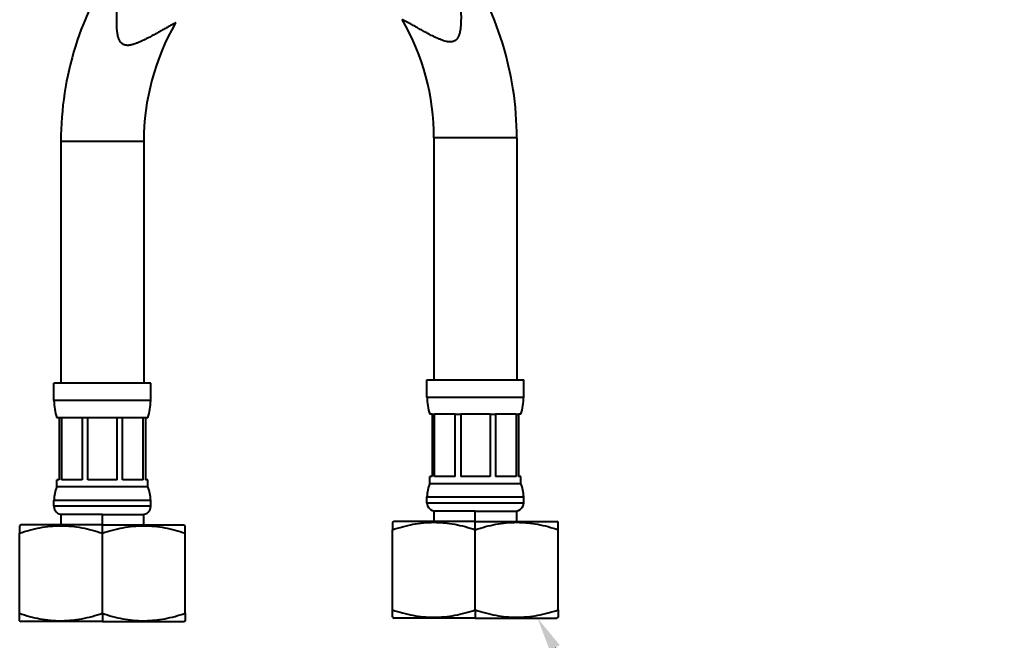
# Model space of a CAD drawing. Extents: x 0 to 790, y 0 to 579.
# Drawn here: x 143.1 to 284, y 97.8 to 187.6 of the extents above; entities that cross this region are included whole.
import ezdxf
from ezdxf import colors
from ezdxf.entities.mleader import LeaderData, LeaderLine
from ezdxf.math import Vec2, Vec3

# ---------------------------------------------------------------- set-up
doc = ezdxf.new("R2010")
doc.units = 0
doc.header["$LTSCALE"] = 10
doc.header["$MEASUREMENT"] = 0
doc.layers.get('0').update_dxf_attribs({"linetype": 'CONTINUOUS'})
doc.layers.add('1', color=7, linetype='CONTINUOUS')
doc.styles.add('Daelim Dimension', font='')
doc.styles.get('Daelim Dimension').set_extended_font_data('나눔고딕')

msp = doc.modelspace()

# ---------------------------------------------------------------- linework, layer by layer
at = {"layer": '1', "color": 7, "linetype": 'Continuous', "lineweight": -3}
for p, q in [((203.12, 170.49), (203.12, 135.49)), ((209.12, 170.49), (203.12, 170.49)), ((215.12, 170.49), (209.12, 170.49)), ((215.12, 170.49), (215.12, 135.49)), ((149.12, 169.99), (149.12, 134.99)), ((155.12, 169.99), (149.12, 169.99)), ((161.12, 169.99), (155.12, 169.99)), ((161.12, 169.99), (161.12, 134.99)), ((202.12, 135.49), (216.12, 135.49)), ((202.12, 132.99), (202.12, 135.49)), ((216.12, 132.99), (216.12, 135.49)), ((162.12, 134.99), (148.12, 134.99)), ((148.12, 132.49), (148.12, 134.99)), ((162.12, 132.49), (162.12, 134.99)), ((162.12, 132.49), (148.12, 132.49)), ((202.12, 132.99), (216.12, 132.99)), ((148.87, 129.99), (148.52, 129.99)), ((148.87, 129.99), (148.87, 120.99)), ((149.2, 129.99), (148.87, 129.99)), ((149.2, 129.99), (149.2, 120.99)), ((152.21, 129.99), (149.2, 129.99)), ((152.21, 129.99), (152.21, 120.99)), ((153, 129.99), (152.21, 129.99)), ((153, 120.99), (153, 129.99)), ((157.25, 129.99), (153, 129.99)), ((157.25, 120.99), (157.25, 129.99)), ((158.05, 129.99), (157.25, 129.99)), ((158.05, 120.99), (158.05, 129.99)), ((161.04, 129.99), (158.05, 129.99)), ((161.04, 120.99), (161.04, 129.99)), ((161.37, 129.99), (161.04, 129.99)), ((161.37, 129.99), (161.37, 120.99)), ((161.72, 129.99), (161.37, 129.99)), ((202.87, 130.49), (202.52, 130.49)), ((202.87, 130.49), (202.87, 121.49)), ((202.87, 130.49), (203.21, 130.49)), ((203.21, 121.49), (203.21, 130.49)), ((206.2, 130.49), (203.21, 130.49)), ((206.2, 121.49), (206.2, 130.49)), ((206.2, 130.49), (207, 130.49)), ((207, 130.49), (207, 121.49)), ((211.25, 130.49), (207, 130.49)), ((211.25, 130.49), (211.25, 121.49)), ((211.25, 130.49), (212.04, 130.49)), ((212.04, 130.49), (212.04, 121.49)), ((215.05, 130.49), (212.04, 130.49)), ((215.05, 130.49), (215.05, 121.49)), ((215.05, 130.49), (215.37, 130.49)), ((215.37, 130.49), (215.37, 121.49)), ((215.72, 130.49), (215.37, 130.49)), ((202.87, 121.49), (202.52, 121.49)), ((202.52, 120.49), (202.52, 121.49)), ((206.2, 121.49), (203.21, 121.49)), ((211.25, 121.49), (207, 121.49)), ((215.05, 121.49), (212.04, 121.49)), ((215.72, 121.49), (215.37, 121.49)), ((215.72, 120.49), (215.72, 121.49)), ((148.87, 120.99), (148.52, 120.99)), ((148.52, 119.99), (148.52, 120.99)), ((161.72, 119.99), (148.52, 119.99)), ((152.21, 120.99), (149.2, 120.99)), ((157.25, 120.99), (153, 120.99)), ((161.04, 120.99), (158.05, 120.99)), ((161.72, 120.99), (161.37, 120.99)), ((161.72, 119.99), (161.72, 120.99)), ((202.52, 120.49), (215.72, 120.49)), ((202.12, 117.69), (202.12, 118.53)), ((202.12, 118.53), (216.12, 118.53)), ((216.12, 117.69), (216.12, 118.53)), ((162.12, 118.03), (148.12, 118.03)), ((148.12, 117.19), (148.12, 118.03)), ((162.12, 117.19), (148.12, 117.19)), ((162.12, 117.19), (162.12, 118.03)), ((202.12, 117.69), (216.12, 117.69)), ((149.12, 115.99), (149.12, 114.49)), ((155.12, 115.99), (149.12, 115.99)), ((155.12, 115.99), (161.12, 115.99)), ((155.12, 114.49), (155.12, 115.99)), ((161.12, 114.49), (161.12, 115.99)), ((203.12, 116.49), (203.12, 114.99)), ((209.12, 116.49), (203.12, 116.49)), ((209.12, 116.49), (215.12, 116.49)), ((209.12, 114.99), (209.12, 116.49)), ((215.12, 114.99), (215.12, 116.49)), ((143.35, 114.49), (143.12, 114.36)), ((155.12, 114.49), (143.35, 114.49)), ((155.12, 114.49), (166.9, 114.49)), ((155.12, 113.29), (155.12, 114.49)), ((167.13, 114.36), (166.9, 114.49)), ((197.35, 114.99), (197.12, 114.86)), ((209.12, 114.99), (197.35, 114.99)), ((209.12, 113.79), (209.12, 114.99)), ((209.12, 114.99), (220.9, 114.99)), ((221.13, 114.86), (220.9, 114.99)), ((143.12, 101.69), (143.12, 113.29)), ((155.12, 101.69), (155.12, 113.29)), ((167.12, 101.69), (167.12, 113.29)), ((197.12, 102.19), (197.12, 113.79)), ((209.12, 102.19), (209.12, 113.79)), ((221.12, 102.19), (221.12, 113.79)), ((155.12, 101.69), (155.12, 100.49)), ((209.12, 102.19), (209.12, 100.99)), ((143.12, 100.62), (143.35, 100.49)), ((155.12, 100.49), (143.35, 100.49)), ((155.12, 100.49), (166.9, 100.49)), ((166.9, 100.49), (167.13, 100.62)), ((197.12, 101.12), (197.35, 100.99)), ((209.12, 100.99), (197.35, 100.99)), ((209.12, 100.99), (220.9, 100.99)), ((220.9, 100.99), (221.13, 101.12))]:
    msp.add_line(p, q, dxfattribs=at)
for centre, radius, start, end in [((195.26, 169.99), 46.14, 145.3178, 180), ((168.99, 170.49), 46.14, 0, 34.6822), ((168.99, 170.49), 34.14, 0, 30.1334), ((195.26, 169.99), 34.14, 149.8666, 180), ((156.12, 132.49), 8, 180, 198.1949), ((154.12, 132.49), 8, 341.8051, 0), ((210.12, 132.99), 8, 180, 198.1949), ((208.12, 132.99), 8, 341.8051, 0), ((153.12, 118.03), 5, 156.9261, 180), ((157.12, 118.03), 5, 0, 23.0739), ((207.12, 118.53), 5, 156.9261, 180), ((211.12, 118.53), 5, 0, 23.0739), ((149.32, 117.19), 1.2, 180, 270), ((160.92, 117.19), 1.2, 270, 0), ((203.32, 117.69), 1.2, 180, 270), ((214.92, 117.69), 1.2, 270, 0)]:
    msp.add_arc(centre, radius, start, end, dxfattribs=at)
for points, knots in [([(165.74, 187.13), (165.74, 187.13), (165.73, 187.12), (165.7, 187.11), (165.68, 187.09), (165.63, 187.07), (165.61, 187.06), (165.58, 187.04), (165.56, 187.03), (165.55, 187.03), (165.49, 187), (165.44, 186.97), (165.33, 186.92), (165.27, 186.89), (165.14, 186.82), (165.07, 186.78), (164.96, 186.72), (164.93, 186.7), (164.85, 186.66), (164.81, 186.64), (164.69, 186.57), (164.61, 186.53), (164.44, 186.44), (164.35, 186.39), (164.17, 186.29), (164.08, 186.24), (163.89, 186.13), (163.79, 186.08), (163.65, 186), (163.6, 185.97), (163.5, 185.91), (163.45, 185.89), (163.2, 185.75), (162.99, 185.63), (162.57, 185.4), (162.36, 185.28), (161.93, 185.05), (161.71, 184.93), (161.37, 184.76), (161.26, 184.7), (161.03, 184.59), (160.91, 184.54), (160.68, 184.43), (160.56, 184.38), (160.38, 184.3), (160.32, 184.27), (160.2, 184.22), (160.14, 184.2), (159.95, 184.13), (159.83, 184.09), (159.64, 184.03), (159.57, 184.01), (159.47, 183.98), (159.44, 183.98), (159.38, 183.96), (159.34, 183.95), (159.25, 183.93), (159.18, 183.92), (159.05, 183.9), (158.98, 183.89), (158.85, 183.88), (158.78, 183.88), (158.65, 183.88), (158.58, 183.89), (158.44, 183.91), (158.37, 183.93), (158.28, 183.96), (158.24, 183.97), (158.2, 183.99), (158.18, 184), (158.15, 184.01), (158.13, 184.02), (158.06, 184.06), (158, 184.1), (157.92, 184.17), (157.9, 184.19), (157.86, 184.23), (157.85, 184.24), (157.82, 184.27), (157.81, 184.28), (157.76, 184.35), (157.72, 184.4), (157.65, 184.52), (157.61, 184.58), (157.56, 184.71), (157.53, 184.77), (157.48, 184.9), (157.46, 184.97), (157.42, 185.1), (157.4, 185.16), (157.37, 185.3), (157.36, 185.36), (157.33, 185.5), (157.32, 185.57), (157.3, 185.7), (157.29, 185.77), (157.26, 185.97), (157.25, 186.11), (157.23, 186.38), (157.22, 186.52), (157.21, 186.79), (157.21, 186.93), (157.2, 187.2), (157.2, 187.33), (157.2, 187.74), (157.21, 188.01), (157.22, 188.55), (157.23, 188.82), (157.26, 189.35), (157.27, 189.62), (157.3, 190.02), (157.31, 190.15), (157.32, 190.35), (157.32, 190.42), (157.33, 190.55), (157.33, 190.62), (157.35, 190.95), (157.37, 191.21), (157.39, 191.73), (157.41, 191.99), (157.43, 192.5), (157.44, 192.75), (157.45, 193.12), (157.45, 193.25), (157.46, 193.43), (157.46, 193.49), (157.46, 193.61), (157.46, 193.67), (157.46, 193.96), (157.46, 194.19), (157.46, 194.51), (157.45, 194.62), (157.45, 194.77), (157.45, 194.82), (157.44, 194.9), (157.44, 194.92), (157.44, 194.97), (157.43, 195.19), (157.42, 195.38), (157.4, 195.61), (157.39, 195.68), (157.38, 195.76), (157.38, 195.78), (157.38, 195.81), (157.38, 195.82), (157.37, 195.87), (157.37, 195.89), (157.36, 195.97), (157.35, 196.02), (157.34, 196.1), (157.34, 196.13), (157.33, 196.19), (157.33, 196.21), (157.32, 196.22), (157.32, 196.23), (157.32, 196.23), (157.32, 196.24), (157.32, 196.24), (157.32, 196.24)], [0, 0, 0, 0, 0.015626, 0.015626, 0.031252, 0.031252, 0.039065, 0.042971, 0.042971, 0.046878, 0.046878, 0.062503, 0.062503, 0.078129, 0.078129, 0.093755, 0.093755, 0.101568, 0.101568, 0.109381, 0.109381, 0.125007, 0.125007, 0.140633, 0.140633, 0.156258, 0.156258, 0.171884, 0.171884, 0.179697, 0.179697, 0.18751, 0.18751, 0.218762, 0.218762, 0.250013, 0.250013, 0.281265, 0.281265, 0.296891, 0.296891, 0.312517, 0.312517, 0.328143, 0.328143, 0.335955, 0.335955, 0.343768, 0.343768, 0.359394, 0.359394, 0.367207, 0.367207, 0.371114, 0.371114, 0.37502, 0.37502, 0.382833, 0.382833, 0.390646, 0.390646, 0.398459, 0.398459, 0.406272, 0.406272, 0.414085, 0.414085, 0.417991, 0.417991, 0.419944, 0.419944, 0.421898, 0.421898, 0.429711, 0.429711, 0.433617, 0.433617, 0.43557, 0.43557, 0.437523, 0.437523, 0.445336, 0.445336, 0.453149, 0.453149, 0.460962, 0.460962, 0.468775, 0.468775, 0.476588, 0.476588, 0.484401, 0.484401, 0.492214, 0.492214, 0.500027, 0.500027, 0.515653, 0.515653, 0.531278, 0.531278, 0.546904, 0.546904, 0.56253, 0.56253, 0.593782, 0.593782, 0.625033, 0.625033, 0.656285, 0.656285, 0.671911, 0.671911, 0.679724, 0.679724, 0.687537, 0.687537, 0.718788, 0.718788, 0.75004, 0.75004, 0.781292, 0.781292, 0.796918, 0.796918, 0.804731, 0.804731, 0.812544, 0.812544, 0.843795, 0.843795, 0.859421, 0.859421, 0.867234, 0.867234, 0.87114, 0.87114, 0.875047, 0.906299, 0.906299, 0.921924, 0.921924, 0.925831, 0.925831, 0.929737, 0.929737, 0.93755, 0.93755, 0.953176, 0.953176, 0.968802, 0.968802, 0.984428, 0.984428, 0.988334, 0.988334, 0.992241, 1, 1, 1, 1]), ([(206.93, 196.74), (206.93, 196.74), (206.93, 196.73), (206.92, 196.71), (206.92, 196.69), (206.91, 196.63), (206.91, 196.6), (206.9, 196.54), (206.9, 196.52), (206.89, 196.47), (206.89, 196.45), (206.87, 196.31), (206.86, 196.18), (206.84, 195.95), (206.83, 195.87), (206.82, 195.74), (206.82, 195.7), (206.81, 195.61), (206.81, 195.56), (206.8, 195.32), (206.79, 195.12), (206.79, 194.79), (206.79, 194.68), (206.79, 194.54), (206.79, 194.51), (206.79, 194.45), (206.79, 194.42), (206.79, 194.34), (206.79, 194.28), (206.79, 193.98), (206.79, 193.74), (206.81, 193.25), (206.82, 192.99), (206.84, 192.48), (206.86, 192.23), (206.87, 191.9), (206.88, 191.83), (206.88, 191.7), (206.89, 191.64), (206.9, 191.44), (206.91, 191.31), (206.93, 190.91), (206.94, 190.64), (206.97, 190.11), (206.99, 189.84), (207.01, 189.3), (207.03, 189.03), (207.04, 188.62), (207.04, 188.49), (207.05, 188.22), (207.05, 188.08), (207.05, 187.81), (207.05, 187.67), (207.04, 187.4), (207.04, 187.26), (207.03, 186.99), (207.02, 186.86), (207, 186.58), (206.98, 186.45), (206.96, 186.25), (206.95, 186.18), (206.92, 186.04), (206.91, 185.97), (206.89, 185.84), (206.87, 185.77), (206.84, 185.64), (206.82, 185.58), (206.78, 185.45), (206.76, 185.38), (206.71, 185.25), (206.68, 185.19), (206.64, 185.1), (206.62, 185.06), (206.59, 185), (206.57, 184.97), (206.52, 184.89), (206.48, 184.83), (206.41, 184.75), (206.39, 184.73), (206.34, 184.68), (206.31, 184.65), (206.26, 184.61), (206.23, 184.59), (206.19, 184.56), (206.17, 184.55), (206.14, 184.53), (206.13, 184.53), (206.05, 184.49), (205.99, 184.46), (205.89, 184.43), (205.86, 184.42), (205.8, 184.41), (205.79, 184.41), (205.75, 184.4), (205.74, 184.4), (205.65, 184.39), (205.58, 184.38), (205.45, 184.38), (205.38, 184.38), (205.28, 184.39), (205.25, 184.39), (205.18, 184.4), (205.14, 184.41), (205.04, 184.42), (204.98, 184.44), (204.78, 184.48), (204.66, 184.51), (204.4, 184.59), (204.28, 184.64), (204.1, 184.71), (204.03, 184.73), (203.91, 184.78), (203.85, 184.8), (203.67, 184.88), (203.55, 184.93), (203.32, 185.04), (203.2, 185.1), (202.98, 185.21), (202.86, 185.27), (202.53, 185.44), (202.31, 185.56), (201.88, 185.79), (201.67, 185.91), (201.25, 186.14), (201.05, 186.25), (200.75, 186.42), (200.65, 186.47), (200.5, 186.55), (200.46, 186.58), (200.36, 186.63), (200.31, 186.66), (200.08, 186.79), (199.89, 186.89), (199.64, 187.03), (199.56, 187.08), (199.46, 187.13), (199.44, 187.14), (199.4, 187.16), (199.38, 187.17), (199.32, 187.2), (199.28, 187.22), (199.17, 187.28), (199.1, 187.32), (198.98, 187.39), (198.92, 187.42), (198.81, 187.47), (198.76, 187.5), (198.7, 187.53), (198.69, 187.53), (198.67, 187.54), (198.66, 187.55), (198.63, 187.56), (198.62, 187.57), (198.57, 187.59), (198.55, 187.61), (198.52, 187.62), (198.51, 187.63), (198.51, 187.63)], [0, 0, 0, 0, 0.015626, 0.015626, 0.031251, 0.031251, 0.046877, 0.046877, 0.05469, 0.05469, 0.062502, 0.062502, 0.093754, 0.093754, 0.109379, 0.109379, 0.117192, 0.117192, 0.125005, 0.125005, 0.156256, 0.156256, 0.171881, 0.171881, 0.175788, 0.175788, 0.179694, 0.179694, 0.187507, 0.187507, 0.218758, 0.218758, 0.250009, 0.250009, 0.281261, 0.281261, 0.289073, 0.289073, 0.296886, 0.296886, 0.312512, 0.312512, 0.343763, 0.343763, 0.375014, 0.375014, 0.406265, 0.406265, 0.421891, 0.421891, 0.437516, 0.437516, 0.453142, 0.453142, 0.468768, 0.468768, 0.484393, 0.484393, 0.500019, 0.500019, 0.507832, 0.507832, 0.515644, 0.515644, 0.523457, 0.523457, 0.53127, 0.53127, 0.539083, 0.539083, 0.546896, 0.546896, 0.550802, 0.550802, 0.554708, 0.554708, 0.562521, 0.562521, 0.566428, 0.566428, 0.570334, 0.570334, 0.57424, 0.57424, 0.576193, 0.576193, 0.578147, 0.578147, 0.585959, 0.585959, 0.589866, 0.589866, 0.591819, 0.591819, 0.593772, 0.593772, 0.601585, 0.601585, 0.609398, 0.609398, 0.613304, 0.613304, 0.617211, 0.617211, 0.625023, 0.625023, 0.640649, 0.640649, 0.656275, 0.656275, 0.664087, 0.664087, 0.6719, 0.6719, 0.687526, 0.687526, 0.703151, 0.703151, 0.718777, 0.718777, 0.750028, 0.750028, 0.781279, 0.781279, 0.81253, 0.81253, 0.828156, 0.828156, 0.835969, 0.835969, 0.843782, 0.843782, 0.875033, 0.875033, 0.890658, 0.890658, 0.894565, 0.894565, 0.898471, 0.898471, 0.906284, 0.906284, 0.92191, 0.92191, 0.937535, 0.937535, 0.953161, 0.953161, 0.957067, 0.957067, 0.960974, 0.960974, 0.968786, 0.968786, 0.984412, 0.984412, 1, 1, 1, 1]), ([(143.12, 114.36), (143.12, 114.36), (143.12, 114.36), (143.12, 114.35), (143.12, 114.35), (143.12, 114.35), (143.12, 114.33), (143.12, 114.31), (143.12, 114.24), (143.12, 114.16), (143.12, 113.98), (143.12, 113.86), (143.12, 113.6), (143.12, 113.45), (143.12, 113.29)], [0, 0, 0, 0, 0.060313, 0.060313, 0.091636, 0.091636, 0.122959, 0.24825, 0.24825, 0.498834, 0.498834, 0.749417, 0.749417, 1, 1, 1, 1]), ([(143.12, 113.29), (144.1, 113.61), (145.09, 113.88), (146.59, 114.16), (147.09, 114.24), (148.1, 114.33), (148.6, 114.36), (149.24, 114.36), (149.37, 114.36), (149.56, 114.35), (149.62, 114.35), (149.75, 114.35), (150.07, 114.33), (150.39, 114.31), (151.15, 114.24), (151.65, 114.17), (152.65, 113.98), (153.15, 113.86), (154.14, 113.6), (154.63, 113.45), (155.12, 113.29)], [0, 0, 0, 0, 0.25, 0.25, 0.375, 0.375, 0.5, 0.5, 0.53125, 0.53125, 0.546875, 0.546875, 0.5625, 0.625, 0.625, 0.75, 0.75, 0.875, 0.875, 1, 1, 1, 1]), ([(155.12, 113.29), (156.1, 113.62), (157.09, 113.88), (158.59, 114.16), (159.09, 114.24), (160.1, 114.33), (160.6, 114.36), (161.24, 114.36), (161.37, 114.36), (161.56, 114.35), (161.62, 114.35), (161.75, 114.35), (162.07, 114.33), (162.39, 114.31), (163.15, 114.24), (163.65, 114.16), (164.65, 113.98), (165.15, 113.86), (166.14, 113.6), (166.63, 113.45), (167.12, 113.29)], [0, 0, 0, 0, 0.25, 0.25, 0.375, 0.375, 0.5, 0.5, 0.53125, 0.53125, 0.546875, 0.546875, 0.5625, 0.625, 0.625, 0.75, 0.75, 0.875, 0.875, 1, 1, 1, 1]), ([(167.12, 113.29), (167.12, 113.61), (167.12, 113.88), (167.12, 114.16), (167.12, 114.24), (167.12, 114.33), (167.12, 114.36), (167.12, 114.36), (167.12, 114.36), (167.12, 114.36)], [0, 0, 0, 0, 0.498674, 0.498674, 0.748011, 0.748011, 0.997349, 0.997349, 1, 1, 1, 1]), ([(197.12, 114.86), (197.12, 114.86), (197.12, 114.86), (197.12, 114.85), (197.12, 114.85), (197.12, 114.85), (197.12, 114.83), (197.12, 114.81), (197.12, 114.74), (197.12, 114.66), (197.12, 114.48), (197.12, 114.36), (197.12, 114.1), (197.12, 113.95), (197.12, 113.79)], [0, 0, 0, 0, 0.060313, 0.060313, 0.091636, 0.091636, 0.122959, 0.24825, 0.24825, 0.498834, 0.498834, 0.749417, 0.749417, 1, 1, 1, 1]), ([(197.12, 113.79), (198.1, 114.11), (199.09, 114.38), (200.59, 114.66), (201.09, 114.74), (202.1, 114.83), (202.6, 114.86), (203.24, 114.86), (203.37, 114.86), (203.56, 114.85), (203.62, 114.85), (203.75, 114.85), (204.07, 114.83), (204.39, 114.81), (205.15, 114.74), (205.65, 114.67), (206.65, 114.48), (207.15, 114.36), (208.14, 114.1), (208.63, 113.95), (209.12, 113.79)], [0, 0, 0, 0, 0.25, 0.25, 0.375, 0.375, 0.5, 0.5, 0.53125, 0.53125, 0.546875, 0.546875, 0.5625, 0.625, 0.625, 0.75, 0.75, 0.875, 0.875, 1, 1, 1, 1]), ([(209.12, 113.79), (210.1, 114.12), (211.09, 114.38), (212.59, 114.66), (213.09, 114.74), (214.1, 114.83), (214.6, 114.86), (215.24, 114.86), (215.37, 114.86), (215.56, 114.85), (215.62, 114.85), (215.75, 114.85), (216.07, 114.83), (216.39, 114.81), (217.15, 114.74), (217.65, 114.66), (218.65, 114.48), (219.15, 114.36), (220.14, 114.1), (220.63, 113.95), (221.12, 113.79)], [0, 0, 0, 0, 0.25, 0.25, 0.375, 0.375, 0.5, 0.5, 0.53125, 0.53125, 0.546875, 0.546875, 0.5625, 0.625, 0.625, 0.75, 0.75, 0.875, 0.875, 1, 1, 1, 1]), ([(221.12, 113.79), (221.12, 114.11), (221.12, 114.38), (221.12, 114.66), (221.12, 114.74), (221.12, 114.83), (221.12, 114.86), (221.12, 114.86), (221.12, 114.86), (221.12, 114.86)], [0, 0, 0, 0, 0.498674, 0.498674, 0.748011, 0.748011, 0.997349, 0.997349, 1, 1, 1, 1]), ([(143.12, 100.62), (143.12, 100.62), (143.12, 100.62), (143.12, 100.62), (143.12, 100.63), (143.12, 100.63), (143.12, 100.64), (143.12, 100.67), (143.12, 100.74), (143.12, 100.81), (143.12, 101), (143.12, 101.11), (143.12, 101.38), (143.12, 101.53), (143.12, 101.69)], [0, 0, 0, 0, 0.060313, 0.060313, 0.091636, 0.091636, 0.122959, 0.24825, 0.24825, 0.498834, 0.498834, 0.749417, 0.749417, 1, 1, 1, 1]), ([(143.12, 101.69), (144.1, 101.36), (145.09, 101.09), (146.59, 100.81), (147.09, 100.74), (148.1, 100.64), (148.6, 100.62), (149.24, 100.62), (149.37, 100.62), (149.56, 100.62), (149.62, 100.63), (149.75, 100.63), (150.07, 100.64), (150.39, 100.67), (151.15, 100.74), (151.65, 100.81), (152.65, 101), (153.15, 101.11), (154.14, 101.38), (154.63, 101.53), (155.12, 101.69)], [0, 0, 0, 0, 0.25, 0.25, 0.375, 0.375, 0.5, 0.5, 0.53125, 0.53125, 0.546875, 0.546875, 0.5625, 0.625, 0.625, 0.75, 0.75, 0.875, 0.875, 1, 1, 1, 1]), ([(155.12, 101.69), (156.1, 101.36), (157.09, 101.09), (158.59, 100.81), (159.09, 100.74), (160.1, 100.64), (160.6, 100.62), (161.24, 100.62), (161.37, 100.62), (161.56, 100.62), (161.62, 100.63), (161.75, 100.63), (162.07, 100.64), (162.39, 100.67), (163.15, 100.74), (163.65, 100.81), (164.65, 101), (165.15, 101.11), (166.14, 101.38), (166.63, 101.53), (167.12, 101.69)], [0, 0, 0, 0, 0.25, 0.25, 0.375, 0.375, 0.5, 0.5, 0.53125, 0.53125, 0.546875, 0.546875, 0.5625, 0.625, 0.625, 0.75, 0.75, 0.875, 0.875, 1, 1, 1, 1]), ([(167.12, 101.69), (167.12, 101.36), (167.12, 101.09), (167.12, 100.81), (167.12, 100.74), (167.12, 100.64), (167.12, 100.62), (167.12, 100.62), (167.12, 100.62), (167.12, 100.62)], [0, 0, 0, 0, 0.498674, 0.498674, 0.748011, 0.748011, 0.997349, 0.997349, 1, 1, 1, 1]), ([(197.12, 101.12), (197.12, 101.12), (197.12, 101.12), (197.12, 101.12), (197.12, 101.13), (197.12, 101.13), (197.12, 101.14), (197.12, 101.17), (197.12, 101.24), (197.12, 101.31), (197.12, 101.5), (197.12, 101.61), (197.12, 101.88), (197.12, 102.03), (197.12, 102.19)], [0, 0, 0, 0, 0.060313, 0.060313, 0.091636, 0.091636, 0.122959, 0.24825, 0.24825, 0.498834, 0.498834, 0.749417, 0.749417, 1, 1, 1, 1]), ([(197.12, 102.19), (198.1, 101.86), (199.09, 101.59), (200.59, 101.31), (201.09, 101.24), (202.1, 101.14), (202.6, 101.12), (203.24, 101.12), (203.37, 101.12), (203.56, 101.12), (203.62, 101.13), (203.75, 101.13), (204.07, 101.14), (204.39, 101.17), (205.15, 101.24), (205.65, 101.31), (206.65, 101.5), (207.15, 101.61), (208.14, 101.88), (208.63, 102.03), (209.12, 102.19)], [0, 0, 0, 0, 0.25, 0.25, 0.375, 0.375, 0.5, 0.5, 0.53125, 0.53125, 0.546875, 0.546875, 0.5625, 0.625, 0.625, 0.75, 0.75, 0.875, 0.875, 1, 1, 1, 1]), ([(209.12, 102.19), (210.1, 101.86), (211.09, 101.59), (212.59, 101.31), (213.09, 101.24), (214.1, 101.14), (214.6, 101.12), (215.24, 101.12), (215.37, 101.12), (215.56, 101.12), (215.62, 101.13), (215.75, 101.13), (216.07, 101.14), (216.39, 101.17), (217.15, 101.24), (217.65, 101.31), (218.65, 101.5), (219.15, 101.61), (220.14, 101.88), (220.63, 102.03), (221.12, 102.19)], [0, 0, 0, 0, 0.25, 0.25, 0.375, 0.375, 0.5, 0.5, 0.53125, 0.53125, 0.546875, 0.546875, 0.5625, 0.625, 0.625, 0.75, 0.75, 0.875, 0.875, 1, 1, 1, 1]), ([(221.12, 102.19), (221.12, 101.86), (221.12, 101.59), (221.12, 101.31), (221.12, 101.24), (221.12, 101.14), (221.12, 101.12), (221.12, 101.12), (221.12, 101.12), (221.12, 101.12)], [0, 0, 0, 0, 0.498674, 0.498674, 0.748011, 0.748011, 0.997349, 0.997349, 1, 1, 1, 1])]:
    msp.add_open_spline(points, degree=3, knots=knots, dxfattribs=at)

# ---------------------------------------------------------------- leaders
at = {"lineweight": -3, "ltscale": 0.5}
ml = msp.add_multileader_mtext('Standard', dxfattribs=at)
ml.set_content('G1/2-14', color=256, style='Daelim Dimension')
ml.set_leader_properties(color=5)
ml.build(insert=Vec2(0, 0))
ml.multileader.update_dxf_attribs({"text_left_attachment_type": 6, "text_right_attachment_type": 6, "dogleg_length": 0.36, "arrow_head_size": 5})
ctx = ml.context
ctx.base_point, ctx.char_height, ctx.arrow_head_size, ctx.landing_gap_size, ctx.plane_origin = Vec3(233.64, 74.9), 10, 5, 0.09, Vec3(218.11, 101.01)
ctx.left_attachment, ctx.right_attachment = 6, 6
notes = []
notes.append((ctx, [(0, (1, 1, 0), (233.28, 74.9), (1, 0), 0.36, [(0, [(218.11, 101.01)], 0, [])])]))
ctx.mtext.insert, ctx.mtext.flow_direction = Vec3(233.73, 86.9), 5
for ctx, leaders in notes:
    for number, flags, end, landing, length, lines in leaders:
        leader = LeaderData()
        leader.index, (leader.has_last_leader_line, leader.has_dogleg_vector, leader.attachment_direction) = number, flags
        leader.last_leader_point, leader.dogleg_vector, leader.dogleg_length = Vec3(end), Vec3(landing), length
        for number, points, colour, breaks in lines:
            line = LeaderLine()
            line.index, line.vertices, line.color, line.breaks = number, Vec3.list(points), colors.encode_raw_color(colour), breaks
            leader.lines.append(line)
        ctx.leaders.append(leader)

doc.saveas('drawing.dxf')
